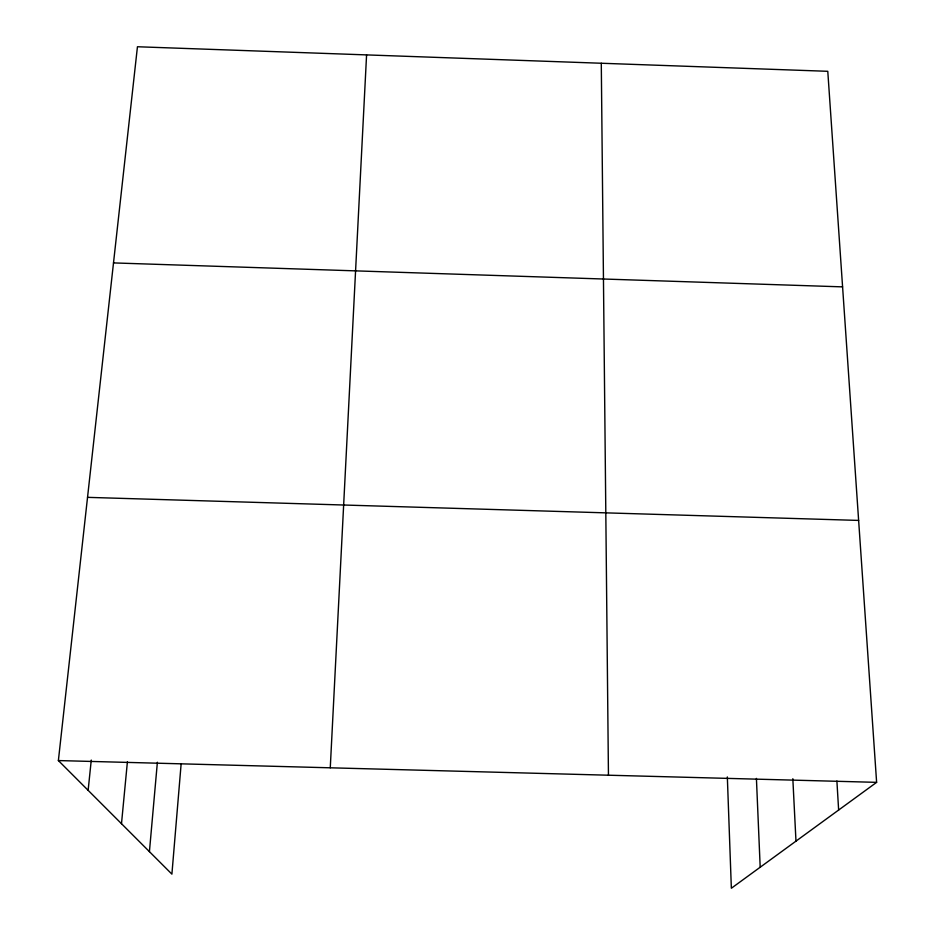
<?xml version="1.0" encoding="UTF-8"?>
<svg xmlns="http://www.w3.org/2000/svg" width="935" height="935" viewBox="0 0 935 935"><rect width="100%" height="100%" fill="white"/><g stroke="black" fill="none" stroke-linecap="round" stroke-linejoin="round"><path stroke-width="1.4" d="M330.265 767.799L366.578 54.896M181.121 764.07L171.9 874.131L58.379 760.564L137.445 46.75L827.779 71.305L876.621 782.35L731.357 888.25L727.337 776.927M149.425 851.645L157.384 762.247M121.492 823.7L127.405 761.78M88.135 790.332L91.268 760.073M58.379 760.564L876.621 782.35M87.539 497.35L858.634 520.421M113.497 262.91L842.587 286.87M836.895 781.029L838.637 810.037M792.833 778.715L795.977 841.138M756.415 778.399L760.19 867.236M601.287 63.253L608.451 775.208"/></g></svg>
